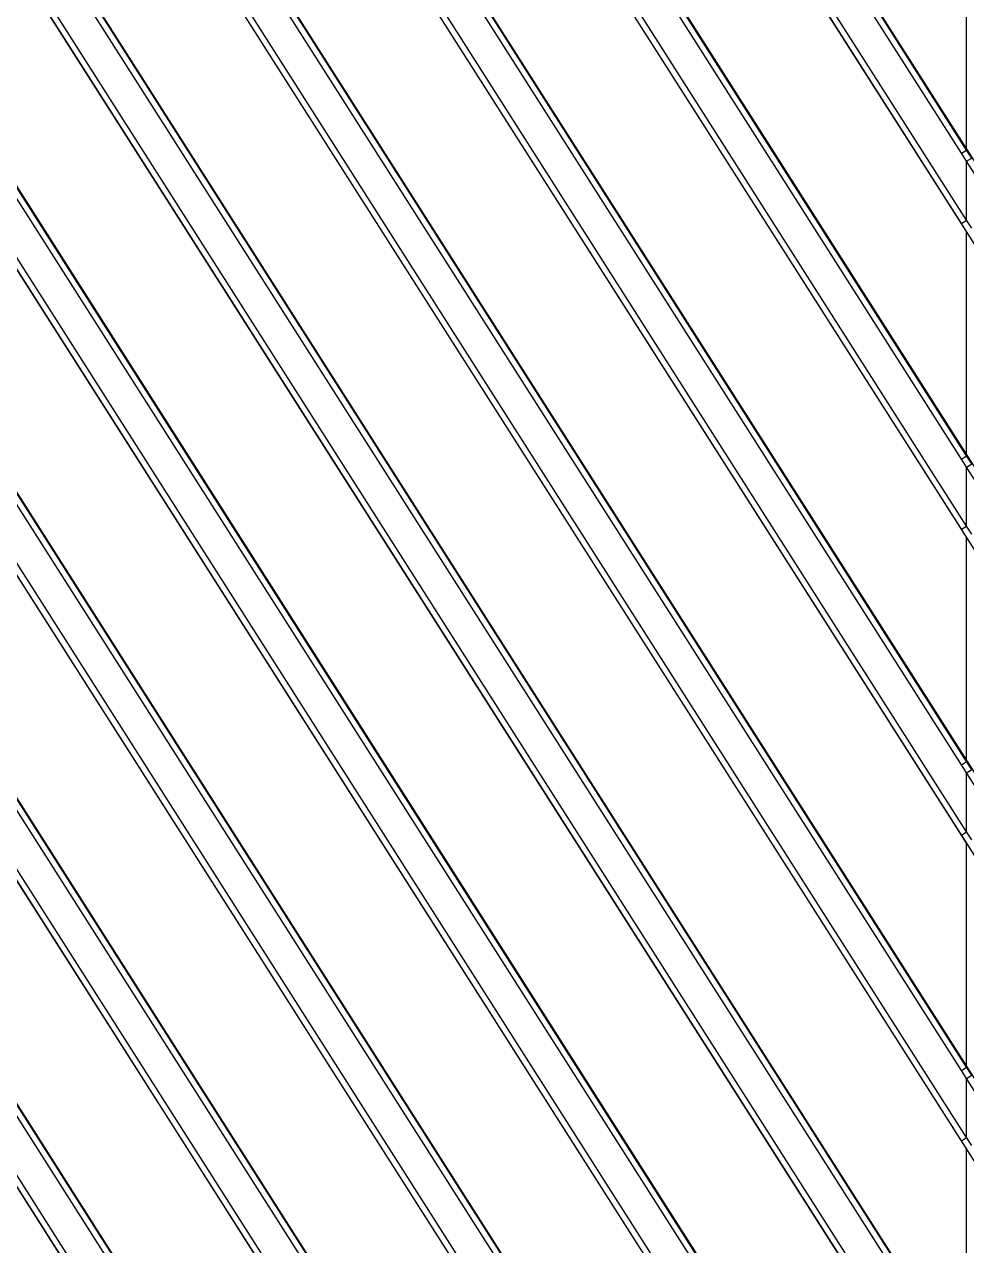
# Model space of a CAD drawing. Header units: millimetres. Extents: x 3299 to 14264, y 1863 to 5555.
# Drawn here: x 10086.2 to 10132.6, y 4667.9 to 4728.1 of the extents above; entities that cross this region are included whole.
import ezdxf

# ---------------------------------------------------------------- set-up
doc = ezdxf.new("R2010")
doc.units = ezdxf.units.MM

# ---------------------------------------------------------------- blocks, each defined once
blk = doc.blocks.new('1111')
at = {"color": 7, "linetype": 'Continuous'}
for p, q in [((16432.204, 7050.624), (16601.677, 6784.606)), ((16434.602, 7050.956), (16602.197, 6787.885)), ((16441.809, 7050.624), (16601.677, 6799.681)), ((16444.206, 7050.956), (16602.197, 6802.96)), ((16451.413, 7050.624), (16601.677, 6814.757)), ((16453.81, 7050.956), (16602.197, 6818.035)), ((16461.017, 7050.624), (16601.677, 6829.832)), ((16463.414, 7050.956), (16602.197, 6833.111)), ((16470.621, 7050.624), (16601.677, 6844.908)), ((16473.018, 7050.956), (16602.197, 6848.186)), ((16480.225, 7050.624), (16601.677, 6859.983)), ((16482.622, 7050.956), (16602.197, 6863.262)), ((16489.829, 7050.624), (16601.677, 6875.058)), ((16492.226, 7050.956), (16602.197, 6878.337)), ((16499.433, 7050.624), (16601.677, 6890.134)), ((16501.831, 7050.956), (16602.197, 6893.412)), ((16509.037, 7050.624), (16601.677, 6905.209)), ((16511.435, 7050.956), (16602.197, 6908.488)), ((16561.286, 6848.044), (16457.962, 7010.23)), ((16561.538, 6848.204), (16458.214, 7010.391)), ((16561.286, 6851.508), (16460.169, 7010.23)), ((16561.538, 6851.669), (16460.421, 7010.391)), ((16561.286, 6863.119), (16467.566, 7010.23)), ((16561.538, 6863.28), (16467.818, 7010.391)), ((16561.286, 6866.584), (16469.773, 7010.23)), ((16561.538, 6866.744), (16470.025, 7010.391)), ((16561.286, 6878.195), (16477.17, 7010.23)), ((16561.538, 6878.355), (16477.422, 7010.391)), ((16561.286, 6881.659), (16479.377, 7010.23)), ((16561.538, 6881.82), (16479.629, 7010.391)), ((16561.286, 6893.27), (16486.774, 7010.23)), ((16561.538, 6893.43), (16487.026, 7010.391)), ((16561.286, 6896.735), (16488.981, 7010.23)), ((16561.538, 6896.895), (16489.233, 7010.391)), ((16561.286, 6908.345), (16496.378, 7010.23)), ((16561.538, 6908.506), (16496.63, 7010.391)), ((16561.286, 6911.81), (16498.585, 7010.23)), ((16561.538, 6911.971), (16498.838, 7010.391)), ((16561.286, 6923.421), (16505.982, 7010.23)), ((16561.538, 6923.581), (16506.234, 7010.391)), ((16561.286, 6926.885), (16508.19, 7010.23)), ((16561.538, 6927.046), (16508.442, 7010.391)), ((16561.286, 6938.496), (16515.586, 7010.23)), ((16561.538, 6938.657), (16515.838, 7010.391)), ((16561.286, 6941.961), (16517.794, 7010.23)), ((16561.538, 6942.121), (16518.046, 7010.391)), ((16561.286, 6953.571), (16525.19, 7010.23)), ((16561.538, 6953.732), (16525.443, 7010.391)), ((16561.286, 6957.036), (16527.398, 7010.23)), ((16561.538, 6957.197), (16527.65, 7010.391)), ((16561.286, 6968.647), (16534.795, 7010.23)), ((16561.538, 6968.807), (16535.047, 7010.391)), ((16561.286, 6972.112), (16537.002, 7010.23)), ((16561.538, 6972.272), (16537.254, 7010.391)), ((16561.538, 6972.272), (16561.538, 6983.327)), ((16561.286, 6972.112), (16561.538, 6972.272)), ((16561.79, 6971.876), (16561.538, 6972.272)), ((16561.538, 6971.716), (16561.286, 6972.112)), ((16561.538, 6971.716), (16561.79, 6971.876)), ((16561.538, 6968.807), (16561.538, 6971.716)), ((16566.986, 6963.17), (16561.538, 6971.716)), ((16583.784, 6936.817), (16561.538, 6971.716)), ((16561.286, 6968.647), (16561.538, 6968.807)), ((16561.538, 6968.251), (16561.286, 6968.647)), ((16561.79, 6968.412), (16561.538, 6968.807)), ((16561.538, 6957.197), (16561.538, 6968.251)), ((16561.286, 6957.036), (16561.538, 6957.197)), ((16561.79, 6956.801), (16561.538, 6957.197)), ((16561.538, 6956.64), (16561.286, 6957.036)), ((16561.538, 6956.64), (16561.79, 6956.801)), ((16561.538, 6953.732), (16561.538, 6956.64)), ((16566.986, 6948.095), (16561.538, 6956.64)), ((16583.784, 6921.742), (16561.538, 6956.64)), ((16561.286, 6953.571), (16561.538, 6953.732)), ((16561.79, 6953.336), (16561.538, 6953.732)), ((16561.538, 6953.176), (16561.286, 6953.571)), ((16561.538, 6942.121), (16561.538, 6953.176)), ((16561.286, 6941.961), (16561.538, 6942.121)), ((16561.538, 6941.565), (16561.286, 6941.961)), ((16561.79, 6941.726), (16561.538, 6942.121)), ((16561.538, 6941.565), (16561.79, 6941.726)), ((16561.538, 6938.657), (16561.538, 6941.565)), ((16583.784, 6906.667), (16561.538, 6941.565)), ((16564.392, 6937.088), (16561.538, 6941.565)), ((16561.286, 6938.496), (16561.538, 6938.657)), ((16561.79, 6938.261), (16561.538, 6938.657)), ((16561.538, 6938.1), (16561.286, 6938.496)), ((16561.538, 6927.046), (16561.538, 6938.1)), ((16561.286, 6926.885), (16561.538, 6927.046)), ((16561.538, 6926.49), (16561.286, 6926.885)), ((16561.79, 6926.65), (16561.538, 6927.046)), ((16561.538, 6926.49), (16561.79, 6926.65)), ((16561.538, 6923.581), (16561.538, 6926.49)), ((16583.784, 6891.591), (16561.538, 6926.49)), ((16564.392, 6922.013), (16561.538, 6926.49)), ((16561.286, 6923.421), (16561.538, 6923.581)), ((16561.79, 6923.186), (16561.538, 6923.581)), ((16561.538, 6923.025), (16561.286, 6923.421)), ((16561.538, 6911.971), (16561.538, 6923.025))]:
    blk.add_line(p, q, dxfattribs=at)
blk = doc.blocks.new('*U162')
blk.add_blockref('1111', (-16308.281, -6888.884))
blk = doc.blocks.new('*U163')
at = {"color": 0, "linetype": 'ByBlock', "lineweight": -2, "transparency": 16777216}
blk.add_blockref('*U162', (0, 1350), dxfattribs=at)

msp = doc.modelspace()

# ---------------------------------------------------------------- block references
msp.add_blockref('*U163', (9879.37292, 3288.5531))

doc.saveas('drawing.dxf')
